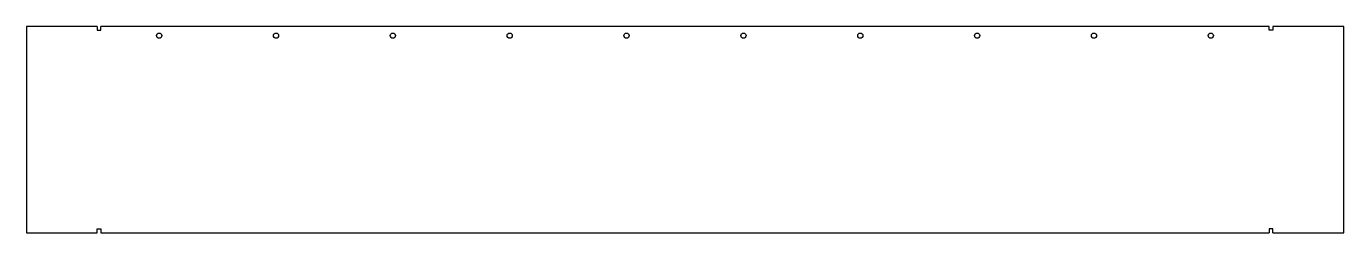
# Model space of a CAD drawing. Header units: millimetres. Extents: x -232 to 3309, y 1136 to 1691.
import ezdxf

# ---------------------------------------------------------------- set-up
doc = ezdxf.new("R2010")
doc.units = ezdxf.units.MM

msp = doc.modelspace()

# ---------------------------------------------------------------- linework, layer by layer
for p, q in [((-232.2, 1691), (-232.2, 1136)), ((-42.2, 1691), (-232.2, 1691)), ((3108.8, 1691), (-32.2, 1691)), ((3308.8, 1691), (3118.8, 1691)), ((3308.8, 1136), (3308.8, 1691)), ((-232.2, 1136), (-42.2, 1136)), ((-32.2, 1136), (3108.8, 1136)), ((3118.8, 1136), (3308.8, 1136))]:
    msp.add_line(p, q)
for points in [[(-42.2, 1691), (-42.2, 1681), (-32.2, 1681), (-32.2, 1691)], [(3118.8, 1691), (3118.8, 1681), (3108.8, 1681), (3108.8, 1691)], [(-42.2, 1136), (-42.2, 1146), (-32.2, 1146), (-32.2, 1136)], [(3118.8, 1136), (3118.8, 1146), (3108.8, 1146), (3108.8, 1136)]]:
    msp.add_lwpolyline(points)
for centre in [(124.8, 1666), (438.9, 1666), (753, 1666), (1067.1, 1666), (1381.2, 1666), (1695.3, 1666), (2009.4, 1666), (2323.5, 1666), (2637.6, 1666), (2951.7, 1666)]:
    msp.add_circle(centre, 7)

doc.saveas('drawing.dxf')
